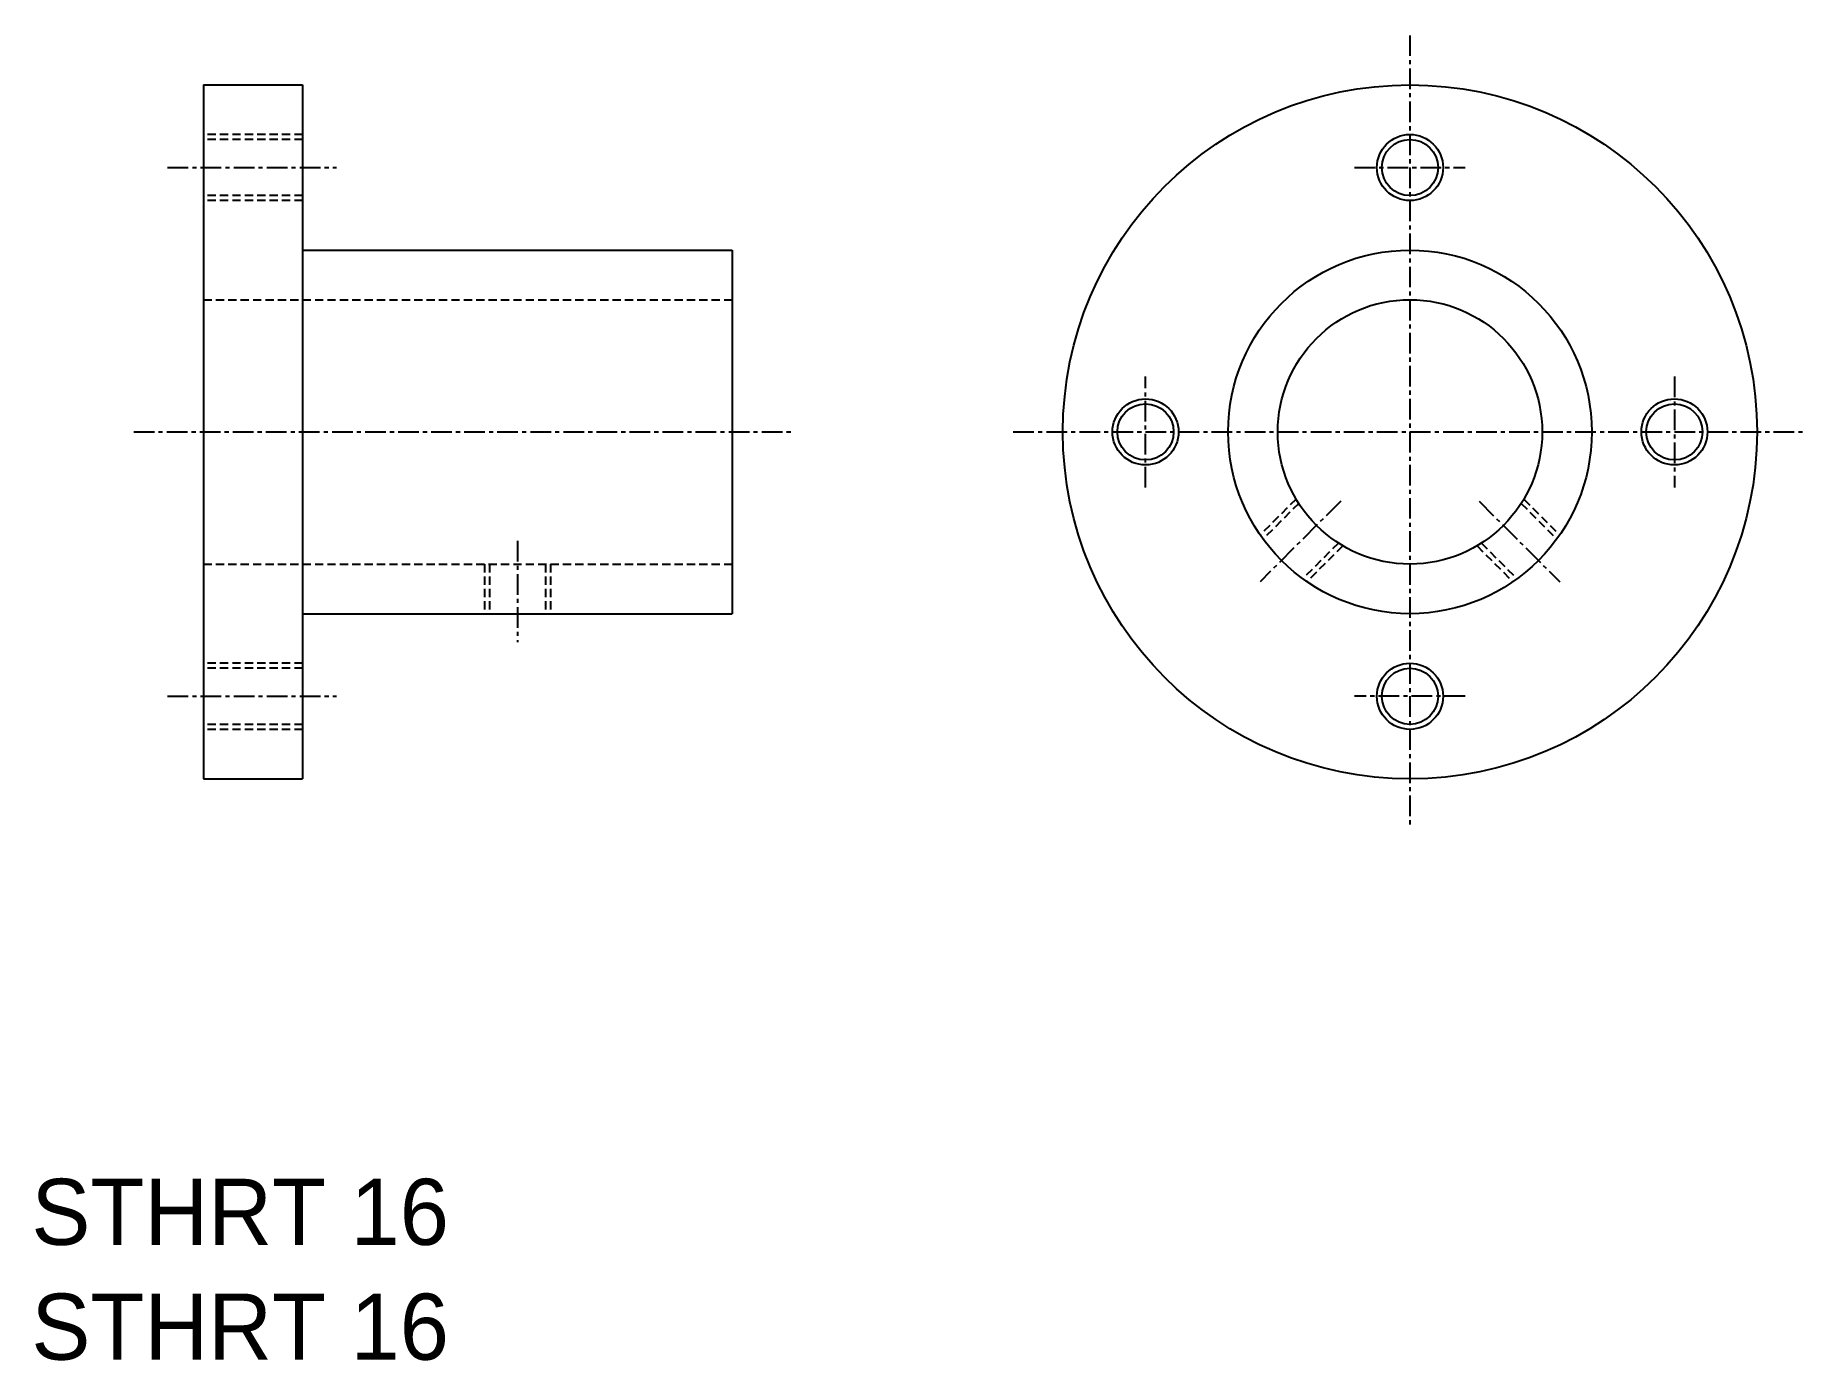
# Model space of a CAD drawing. Extents: x 1158 to 1266, y -935 to -855.
import ezdxf

# ---------------------------------------------------------------- set-up
doc = ezdxf.new("R2010")
doc.units = 0
doc.linetypes.add('CENTER', pattern=[2, 1.25, -0.25, 0.25, -0.25])
doc.linetypes.add('DASHED', pattern=[0.75, 0.5, -0.25])
doc.layers.get('0').update_dxf_attribs({"linetype": 'CONTINUOUS'})
doc.layers.add('CENTER', color=1, linetype='CENTER')

msp = doc.modelspace()

# ---------------------------------------------------------------- linework, layer by layer
at = {"color": 7, "linetype": 'CONTINUOUS'}
for p, q in [((1168.53, -858.2), (1168.53, -900.2)), ((1168.53, -858.2), (1174.53, -858.2)), ((1174.53, -858.2), (1174.53, -900.2)), ((1168.53, -868.7), (1168.53, -868.7)), ((1174.53, -868.2), (1200.53, -868.2)), ((1200.53, -868.2), (1200.53, -890.2)), ((1174.53, -890.2), (1200.53, -890.2)), ((1168.53, -900.2), (1174.53, -900.2))]:
    msp.add_line(p, q, dxfattribs=at)
at = {"color": 3, "linetype": 'DASHED'}
for p, q in [((1174.53, -861.2), (1168.53, -861.2)), ((1174.53, -861.5), (1168.53, -861.5)), ((1174.53, -864.9), (1168.53, -864.9)), ((1174.53, -865.2), (1168.53, -865.2)), ((1168.53, -871.2), (1200.53, -871.2)), ((1234.64, -883.27), (1232.46, -885.44)), ((1234.8, -883.53), (1232.64, -885.69)), ((1248.26, -883.53), (1250.41, -885.69)), ((1248.42, -883.27), (1250.59, -885.44)), ((1237.2, -885.93), (1235.04, -888.09)), ((1237.46, -886.1), (1235.29, -888.27)), ((1245.59, -886.1), (1247.76, -888.27)), ((1245.85, -885.93), (1248.01, -888.09)), ((1168.53, -887.2), (1200.53, -887.2)), ((1185.53, -887.2), (1185.53, -890.2)), ((1185.83, -887.2), (1185.83, -890.2)), ((1189.23, -887.2), (1189.23, -890.2)), ((1189.53, -887.2), (1189.53, -890.2)), ((1174.53, -893.2), (1168.53, -893.2)), ((1174.53, -893.5), (1168.53, -893.5)), ((1174.53, -896.9), (1168.53, -896.9)), ((1174.53, -897.2), (1168.53, -897.2))]:
    msp.add_line(p, q, dxfattribs=at)
at = {"color": 7, "linetype": 'CONTINUOUS'}
for centre, radius in [((1241.53, -879.2), 21), ((1241.53, -863.2), 1.7), ((1241.53, -879.2), 11), ((1241.53, -879.2), 8), ((1225.53, -879.2), 1.7), ((1257.53, -879.2), 1.7), ((1241.53, -895.2), 1.7)]:
    msp.add_circle(centre, radius, dxfattribs=at)
at = {"color": 3, "linetype": 'CONTINUOUS'}
for centre in [(1241.53, -863.2), (1225.53, -879.2), (1257.53, -879.2), (1241.53, -895.2)]:
    msp.add_circle(centre, 2, dxfattribs=at)
at = {"layer": 'CENTER', "color": 1, "linetype": 'CENTER'}
for p, q in [((1241.53, -855.2), (1241.53, -903.2)), ((1166.36, -863.2), (1176.58, -863.2)), ((1238.17, -863.2), (1244.88, -863.2)), ((1225.53, -882.56), (1225.53, -875.85)), ((1257.53, -875.85), (1257.53, -882.56)), ((1164.31, -879.2), (1204.26, -879.2)), ((1217.53, -879.2), (1265.53, -879.2)), ((1237.34, -883.39), (1232.46, -888.27)), ((1245.71, -883.39), (1250.59, -888.27)), ((1187.53, -885.8), (1187.53, -891.93)), ((1166.36, -895.2), (1176.58, -895.2)), ((1244.88, -895.2), (1238.17, -895.2))]:
    msp.add_line(p, q, dxfattribs=at)

# ---------------------------------------------------------------- texts
at = {"color": 7, "linetype": 'CONTINUOUS'}
for p in [(1158.12, -928.4), (1158.12, -935.35)]:
    msp.add_text('STHRT 16', height=4, dxfattribs=at).set_placement(p)

doc.saveas('drawing.dxf')
